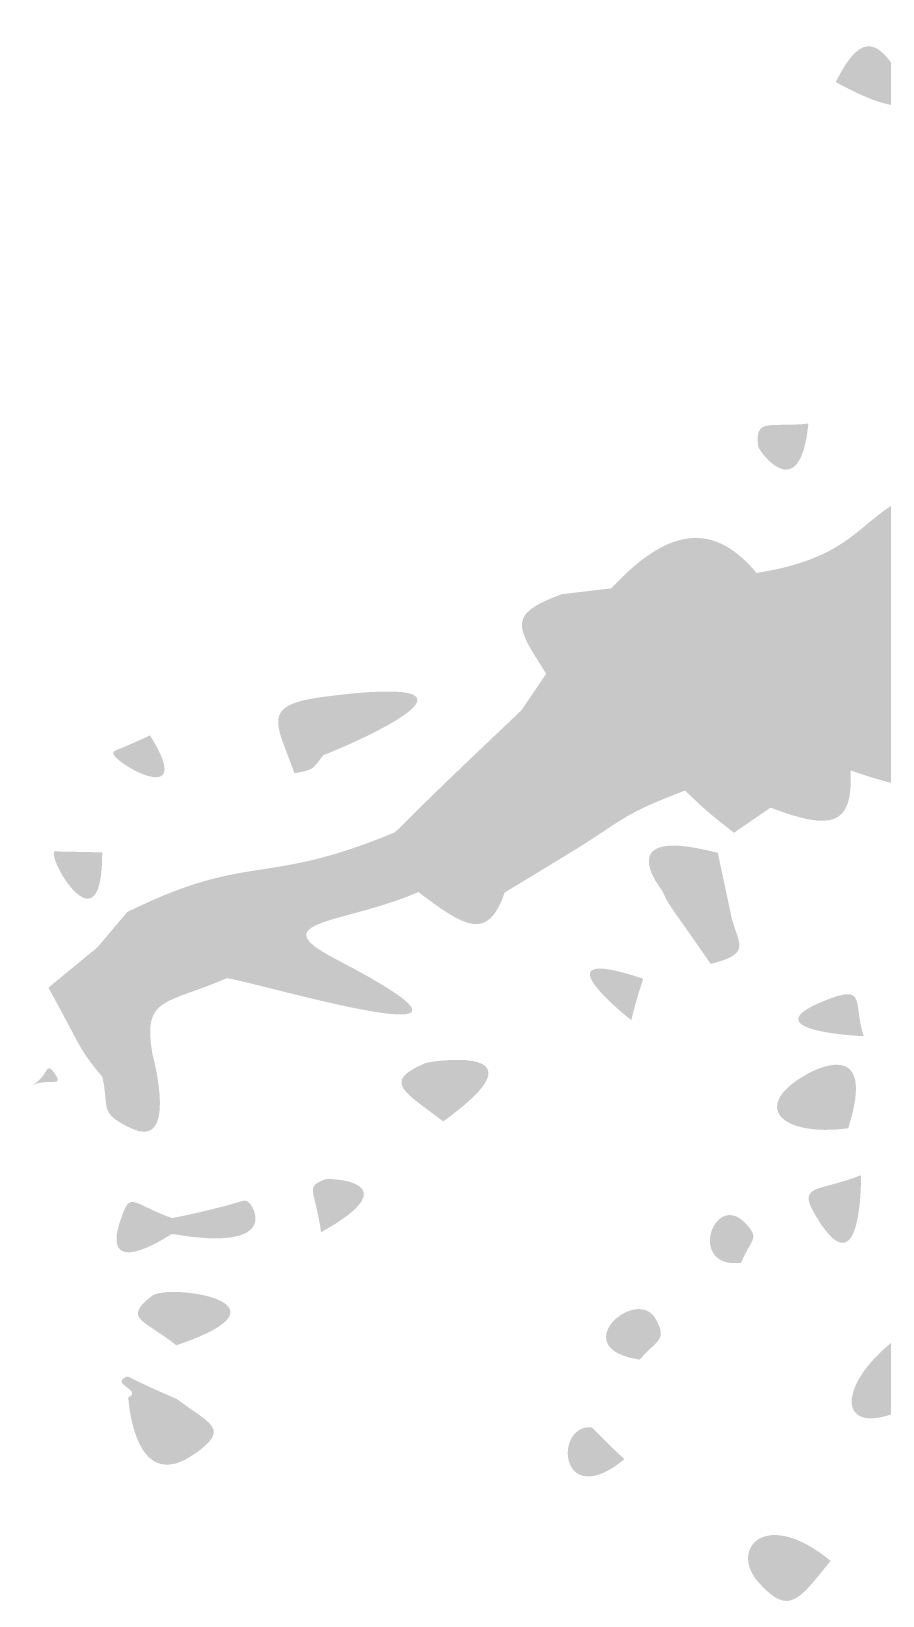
# Model space of a CAD drawing. Header units: millimetres. Extents: x 1807 to 1938, y 68 to 154.
# Drawn here: x 1813.82 to 1818.36, y 124.27 to 132.62 of the extents above; entities that cross this region are included whole.
import ezdxf

# ---------------------------------------------------------------- set-up
doc = ezdxf.new("R2010")
doc.units = ezdxf.units.MM

msp = doc.modelspace()

# ---------------------------------------------------------------- hatches: boundary and pattern name
at = {"true_color": 0x080808, "transparency": 33554687}
h = msp.add_hatch(color=18, dxfattribs=at)
edge = h.paths.add_edge_path(flags=0)
edge.add_spline(control_points=[(1818.1131, 132.3466), (1818.2112, 132.5407), (1818.2994, 132.6174), (1818.4213, 132.4306), (1818.6857, 132.0252), (1818.1347, 132.3345), (1818.1131, 132.3466)], knot_values=[0, 0, 0, 0, 1, 1, 1, 2, 2, 2, 2], degree=3, periodic=1)
h = msp.add_hatch(color=18, dxfattribs=at)
edge = h.paths.add_edge_path(flags=0)
edge.add_spline(control_points=[(1819.4863, 130.6292), (1819.4863, 130.6292), (1819.6381, 130.6507), (1819.6381, 130.6507), (1819.8114, 130.5265), (1819.8036, 130.535), (1820.019, 130.5116), (1820.019, 130.5116), (1820.1185, 130.3974), (1820.1185, 130.3974), (1820.1185, 130.3974), (1819.9875, 130.2149), (1819.9875, 130.2149), (1819.9875, 130.2149), (1819.8589, 130.0896), (1819.8589, 130.0896), (1819.8589, 130.0896), (1819.633, 129.8575), (1819.633, 129.8575), (1818.8177, 129.7173), (1818.9999, 128.9793), (1819.0211, 128.8937), (1818.7945, 128.8949), (1818.8151, 128.9073), (1818.6383, 128.9984), (1818.5845, 129.3515), (1818.6333, 129.4016), (1818.2159, 129.5284), (1817.9662, 129.4271), (1817.9736, 129.4374), (1817.8255, 129.2572), (1817.686, 129.385), (1817.6719, 129.3588), (1817.6228, 129.5462), (1817.6228, 129.5462), (1817.6911, 129.7285), (1817.6911, 129.7285), (1818.3659, 129.8362), (1818.1898, 130.1335), (1818.8496, 130.2455), (1819.1571, 130.0997), (1819.144, 129.9608), (1819.4578, 130.1223), (1819.4578, 130.1223), (1819.4565, 130.5165), (1819.4565, 130.5165), (1819.4565, 130.5165), (1819.4863, 130.6292), (1819.4863, 130.6292)], knot_values=[0, 0, 0, 0, 1, 1, 1, 2, 2, 2, 3, 3, 3, 4, 4, 4, 5, 5, 5, 6, 6, 6, 7, 7, 7, 8, 8, 8, 9, 9, 9, 10, 10, 10, 11, 11, 11, 12, 12, 12, 13, 13, 13, 14, 14, 14, 15, 15, 15, 16, 16, 16, 16], degree=3, periodic=1)
h = msp.add_hatch(color=18, dxfattribs=at)
edge = h.paths.add_edge_path(flags=0)
edge.add_spline(control_points=[(1817.9677, 130.5256), (1817.9225, 130.0704), (1817.7024, 130.382), (1817.6997, 130.4024), (1817.6785, 130.562), (1817.7656, 130.5018), (1817.9677, 130.5256)], knot_values=[0, 0, 0, 0, 1, 1, 1, 2, 2, 2, 2], degree=3, periodic=1)
h = msp.add_hatch(color=18, dxfattribs=at)
edge = h.paths.add_edge_path(flags=0)
edge.add_spline(control_points=[(1817.6911, 129.7285), (1817.6911, 129.7285), (1817.6228, 129.5462), (1817.6228, 129.5462), (1817.3051, 129.6494), (1817.2806, 129.6383), (1817.048, 129.4295), (1817.048, 129.4295), (1816.9268, 129.4526), (1816.9268, 129.4526), (1816.9268, 129.4526), (1816.9164, 129.6466), (1816.9164, 129.6466), (1817.2489, 130.0066), (1817.484, 129.9753), (1817.6911, 129.7285)], knot_values=[0, 0, 0, 0, 1, 1, 1, 2, 2, 2, 3, 3, 3, 4, 4, 4, 5, 5, 5, 5], degree=3, periodic=1)
h = msp.add_hatch(color=18, dxfattribs=at)
edge = h.paths.add_edge_path(flags=0)
edge.add_spline(control_points=[(1817.6228, 129.5462), (1817.6719, 129.3588), (1817.686, 129.385), (1817.8255, 129.2572), (1818.0252, 129.2457), (1818.0071, 129.2613), (1818.1853, 129.3314), (1818.1979, 129.1843), (1818.3348, 129.2483), (1818.3482, 129.092), (1818.3492, 129.0798), (1818.3512, 129.0573), (1818.2147, 128.9876), (1818.0125, 128.8843), (1818.0809, 128.856), (1818.1919, 128.6755), (1818.2089, 128.371), (1818.0818, 128.3571), (1817.7656, 128.4772), (1817.7656, 128.4772), (1817.739, 128.5854), (1817.739, 128.5854), (1817.739, 128.5854), (1817.6829, 128.7818), (1817.6829, 128.7818), (1817.809, 128.9679), (1817.9455, 129.0118), (1817.715, 129.1064), (1817.6872, 129.1178), (1817.5961, 129.1552), (1817.4368, 128.8839), (1816.7705, 128.5569), (1816.2288, 128.6325), (1816.6701, 128.2199), (1816.6701, 128.2199), (1816.3481, 128.0246), (1816.3481, 128.0246), (1816.3481, 128.0246), (1815.8878, 128.2909), (1815.8878, 128.2909), (1815.973, 128.3198), (1816.2177, 128.4028), (1816.7989, 128.8751), (1816.9549, 129), (1816.9396, 129.0064), (1816.8843, 129.1806), (1816.8843, 129.1806), (1817.048, 129.4295), (1817.048, 129.4295), (1817.2806, 129.6383), (1817.3051, 129.6494), (1817.6228, 129.5462)], knot_values=[0, 0, 0, 0, 1, 1, 1, 2, 2, 2, 3, 3, 3, 4, 4, 4, 5, 5, 5, 6, 6, 6, 7, 7, 7, 8, 8, 8, 9, 9, 9, 10, 10, 10, 11, 11, 11, 12, 12, 12, 13, 13, 13, 14, 14, 14, 15, 15, 15, 16, 16, 16, 17, 17, 17, 17], degree=3, periodic=1)
h = msp.add_hatch(color=18, dxfattribs=at)
edge = h.paths.add_edge_path(flags=0)
edge.add_spline(control_points=[(1816.6529, 129.6155), (1816.6529, 129.6155), (1816.8138, 129.5827), (1816.8138, 129.5827), (1816.6857, 129.4022), (1816.7507, 129.4034), (1816.784, 129.1993), (1816.784, 129.1993), (1816.5692, 129.1912), (1816.5692, 129.1912), (1816.4128, 129.4399), (1816.3515, 129.5063), (1816.6529, 129.6155)], knot_values=[0, 0, 0, 0, 1, 1, 1, 2, 2, 2, 3, 3, 3, 4, 4, 4, 4], degree=3, periodic=1)
msp.add_hatch(color=18, dxfattribs=at).paths.add_polyline_path([(1816.6529, 129.6155), (1816.9164, 129.6466), (1816.9268, 129.4526), (1816.8138, 129.5827)], flags=0)
h = msp.add_hatch(color=18, dxfattribs=at)
edge = h.paths.add_edge_path(flags=0)
edge.add_spline(control_points=[(1816.8138, 129.5827), (1816.8138, 129.5827), (1816.9268, 129.4526), (1816.9268, 129.4526), (1816.9268, 129.4526), (1817.048, 129.4295), (1817.048, 129.4295), (1817.048, 129.4295), (1816.8843, 129.1806), (1816.8843, 129.1806), (1816.8843, 129.1806), (1816.784, 129.1993), (1816.784, 129.1993), (1816.7507, 129.4034), (1816.6857, 129.4022), (1816.8138, 129.5827)], knot_values=[0, 0, 0, 0, 1, 1, 1, 2, 2, 2, 3, 3, 3, 4, 4, 4, 5, 5, 5, 5], degree=3, periodic=1)
h = msp.add_hatch(color=18, dxfattribs=at)
edge = h.paths.add_edge_path(flags=0)
edge.add_spline(control_points=[(1818.2159, 129.5284), (1818.2159, 129.5284), (1818.1853, 129.3314), (1818.1853, 129.3314), (1818.0071, 129.2613), (1818.0252, 129.2457), (1817.8255, 129.2572), (1817.9736, 129.4374), (1817.9662, 129.4271), (1818.2159, 129.5284)], knot_values=[0, 0, 0, 0, 1, 1, 1, 2, 2, 2, 3, 3, 3, 3], degree=3, periodic=1)
h = msp.add_hatch(color=18, dxfattribs=at)
edge = h.paths.add_edge_path(flags=0)
edge.add_spline(control_points=[(1818.2159, 129.5284), (1818.6333, 129.4016), (1818.5845, 129.3515), (1818.6383, 128.9984), (1818.6383, 128.9984), (1818.1919, 128.6755), (1818.1919, 128.6755), (1818.0809, 128.856), (1818.0125, 128.8843), (1818.2147, 128.9876), (1818.3512, 129.0573), (1818.3492, 129.0798), (1818.3482, 129.092), (1818.3348, 129.2483), (1818.1979, 129.1843), (1818.1853, 129.3314), (1818.1853, 129.3314), (1818.2159, 129.5284), (1818.2159, 129.5284)], knot_values=[0, 0, 0, 0, 1, 1, 1, 2, 2, 2, 3, 3, 3, 4, 4, 4, 5, 5, 5, 6, 6, 6, 6], degree=3, periodic=1)
h = msp.add_hatch(color=18, dxfattribs=at)
edge = h.paths.add_edge_path(flags=0)
edge.add_spline(control_points=[(1815.3813, 128.7578), (1815.3813, 128.7578), (1815.2269, 128.6603), (1815.2269, 128.6603), (1815.1345, 128.9233), (1815.04, 129.023), (1815.371, 129.0667), (1816.5017, 129.2156), (1815.41, 128.764), (1815.3813, 128.7578)], knot_values=[0, 0, 0, 0, 1, 1, 1, 2, 2, 2, 3, 3, 3, 3], degree=3, periodic=1)
h = msp.add_hatch(color=18, dxfattribs=at)
edge = h.paths.add_edge_path(flags=0)
edge.add_spline(control_points=[(1816.5692, 129.1912), (1816.5692, 129.1912), (1816.784, 129.1993), (1816.784, 129.1993), (1816.784, 129.1993), (1816.8843, 129.1806), (1816.8843, 129.1806), (1816.9396, 129.0064), (1816.9549, 129), (1816.7989, 128.8751), (1816.7989, 128.8751), (1816.4364, 128.9955), (1816.4364, 128.9955), (1816.4364, 128.9955), (1816.5692, 129.1912), (1816.5692, 129.1912)], knot_values=[0, 0, 0, 0, 1, 1, 1, 2, 2, 2, 3, 3, 3, 4, 4, 4, 5, 5, 5, 5], degree=3, periodic=1)
h = msp.add_hatch(color=18, dxfattribs=at)
edge = h.paths.add_edge_path(flags=0)
edge.add_spline(control_points=[(1817.4368, 128.8839), (1817.5961, 129.1552), (1817.6872, 129.1178), (1817.715, 129.1064), (1817.9455, 129.0118), (1817.809, 128.9679), (1817.6829, 128.7818), (1817.6829, 128.7818), (1817.4368, 128.8839), (1817.4368, 128.8839)], knot_values=[0, 0, 0, 0, 1, 1, 1, 2, 2, 2, 3, 3, 3, 3], degree=3, periodic=1)
h = msp.add_hatch(color=18, dxfattribs=at)
edge = h.paths.add_edge_path(flags=0)
edge.add_spline(control_points=[(1816.4364, 128.9955), (1816.4364, 128.9955), (1816.7989, 128.8751), (1816.7989, 128.8751), (1816.2177, 128.4028), (1815.973, 128.3198), (1815.8878, 128.2909), (1815.8878, 128.2909), (1815.762, 128.3457), (1815.762, 128.3457), (1815.8186, 128.3957), (1815.7956, 128.3891), (1816.4364, 128.9955)], knot_values=[0, 0, 0, 0, 1, 1, 1, 2, 2, 2, 3, 3, 3, 4, 4, 4, 4], degree=3, periodic=1)
h = msp.add_hatch(color=18, dxfattribs=at)
edge = h.paths.add_edge_path(flags=0)
edge.add_spline(control_points=[(1818.6383, 128.9984), (1818.8151, 128.9073), (1818.7945, 128.8949), (1819.0211, 128.8937), (1819.1151, 128.6685), (1819.089, 128.5442), (1818.8301, 128.6457), (1818.7837, 128.6638), (1818.7729, 128.4682), (1818.1919, 128.6755), (1818.1919, 128.6755), (1818.6383, 128.9984), (1818.6383, 128.9984)], knot_values=[0, 0, 0, 0, 1, 1, 1, 2, 2, 2, 3, 3, 3, 4, 4, 4, 4], degree=3, periodic=1)
h = msp.add_hatch(color=18, dxfattribs=at)
edge = h.paths.add_edge_path(flags=0)
edge.add_spline(control_points=[(1814.4562, 128.8625), (1814.7165, 128.4502), (1814.2385, 128.7267), (1814.2613, 128.7719), (1814.2683, 128.7856), (1814.2613, 128.7719), (1814.4562, 128.8625)], knot_values=[0, 0, 0, 0, 1, 1, 1, 2, 2, 2, 2], degree=3, periodic=1)
h = msp.add_hatch(color=18, dxfattribs=at)
edge = h.paths.add_edge_path(flags=0)
edge.add_spline(control_points=[(1817.4368, 128.8839), (1817.4368, 128.8839), (1817.6829, 128.7818), (1817.6829, 128.7818), (1817.6829, 128.7818), (1817.739, 128.5854), (1817.739, 128.5854), (1817.739, 128.5854), (1817.3093, 128.5683), (1817.3093, 128.5683), (1816.9575, 128.4343), (1816.9966, 128.4192), (1816.6701, 128.2199), (1816.2288, 128.6325), (1816.7705, 128.5569), (1817.4368, 128.8839)], knot_values=[0, 0, 0, 0, 1, 1, 1, 2, 2, 2, 3, 3, 3, 4, 4, 4, 5, 5, 5, 5], degree=3, periodic=1)
h = msp.add_hatch(color=18, dxfattribs=at)
edge = h.paths.add_edge_path(flags=0)
edge.add_spline(control_points=[(1815.3813, 128.7578), (1815.3213, 128.6792), (1815.3304, 128.6803), (1815.2269, 128.6603), (1815.2269, 128.6603), (1815.3813, 128.7578), (1815.3813, 128.7578)], knot_values=[0, 0, 0, 0, 1, 1, 1, 2, 2, 2, 2], degree=3, periodic=1)
h = msp.add_hatch(color=18, dxfattribs=at)
edge = h.paths.add_edge_path(flags=0)
edge.add_spline(control_points=[(1817.3093, 128.5683), (1817.3093, 128.5683), (1817.739, 128.5854), (1817.739, 128.5854), (1817.739, 128.5854), (1817.7656, 128.4772), (1817.7656, 128.4772), (1817.7656, 128.4772), (1817.5707, 128.3432), (1817.5707, 128.3432), (1817.4299, 128.454), (1817.4396, 128.4446), (1817.3093, 128.5683)], knot_values=[0, 0, 0, 0, 1, 1, 1, 2, 2, 2, 3, 3, 3, 4, 4, 4, 4], degree=3, periodic=1)
h = msp.add_hatch(color=18, dxfattribs=at)
edge = h.paths.add_edge_path(flags=0)
edge.add_spline(control_points=[(1815.762, 128.3457), (1815.762, 128.3457), (1815.8878, 128.2909), (1815.8878, 128.2909), (1815.8878, 128.2909), (1815.8879, 128.027), (1815.8879, 128.027), (1815.4916, 127.855), (1815.048, 127.8767), (1815.4454, 127.6703), (1816.5958, 127.0731), (1814.9713, 127.5627), (1814.8653, 127.5672), (1814.8653, 127.5672), (1814.614, 127.7232), (1814.614, 127.7232), (1814.614, 127.7232), (1814.3351, 127.9204), (1814.3351, 127.9204), (1814.99, 128.2442), (1815.0618, 128.0525), (1815.762, 128.3457)], knot_values=[0, 0, 0, 0, 1, 1, 1, 2, 2, 2, 3, 3, 3, 4, 4, 4, 5, 5, 5, 6, 6, 6, 7, 7, 7, 7], degree=3, periodic=1)
h = msp.add_hatch(color=18, dxfattribs=at)
edge = h.paths.add_edge_path(flags=0)
edge.add_spline(control_points=[(1817.4845, 128.2357), (1817.4845, 128.2357), (1817.5548, 127.9046), (1817.5548, 127.9046), (1817.3874, 128.0034), (1817.3639, 127.9398), (1817.1881, 128.0331), (1817.1715, 128.0546), (1816.916, 128.3858), (1817.4845, 128.2357)], knot_values=[0, 0, 0, 0, 1, 1, 1, 2, 2, 2, 3, 3, 3, 3], degree=3, periodic=1)
h = msp.add_hatch(color=18, dxfattribs=at)
edge = h.paths.add_edge_path(flags=0)
edge.add_spline(control_points=[(1814.2016, 128.2387), (1814.2038, 127.699), (1813.9057, 128.2073), (1813.9473, 128.2438), (1813.9473, 128.2438), (1814.2016, 128.2387), (1814.2016, 128.2387)], knot_values=[0, 0, 0, 0, 1, 1, 1, 2, 2, 2, 2], degree=3, periodic=1)
h = msp.add_hatch(color=18, dxfattribs=at)
edge = h.paths.add_edge_path(flags=0)
edge.add_spline(control_points=[(1815.8878, 128.2909), (1815.8878, 128.2909), (1816.3481, 128.0246), (1816.3481, 128.0246), (1816.2584, 127.7633), (1816.1353, 127.8389), (1815.8879, 128.027), (1815.8879, 128.027), (1815.8878, 128.2909), (1815.8878, 128.2909)], knot_values=[0, 0, 0, 0, 1, 1, 1, 2, 2, 2, 3, 3, 3, 3], degree=3, periodic=1)
h = msp.add_hatch(color=18, dxfattribs=at)
edge = h.paths.add_edge_path(flags=0)
edge.add_spline(control_points=[(1817.1881, 128.0331), (1817.3639, 127.9398), (1817.3874, 128.0034), (1817.5548, 127.9046), (1817.5846, 127.7565), (1817.6799, 127.7013), (1817.4466, 127.6437), (1817.2251, 127.9631), (1817.2237, 127.9535), (1817.1881, 128.0331)], knot_values=[0, 0, 0, 0, 1, 1, 1, 2, 2, 2, 3, 3, 3, 3], degree=3, periodic=1)
h = msp.add_hatch(color=18, dxfattribs=at)
edge = h.paths.add_edge_path(flags=0)
edge.add_spline(control_points=[(1814.3351, 127.9204), (1814.3351, 127.9204), (1814.614, 127.7232), (1814.614, 127.7232), (1814.4105, 127.6145), (1814.3979, 127.6326), (1814.177, 127.7329), (1814.177, 127.7329), (1814.3351, 127.9204), (1814.3351, 127.9204)], knot_values=[0, 0, 0, 0, 1, 1, 1, 2, 2, 2, 3, 3, 3, 3], degree=3, periodic=1)
h = msp.add_hatch(color=18, dxfattribs=at)
edge = h.paths.add_edge_path(flags=0)
edge.add_spline(control_points=[(1814.177, 127.7329), (1814.3979, 127.6326), (1814.4105, 127.6145), (1814.614, 127.7232), (1814.614, 127.7232), (1814.8653, 127.5672), (1814.8653, 127.5672), (1814.5413, 127.4267), (1814.415, 127.4708), (1814.4693, 127.1642), (1814.3084, 127.1069), (1814.3208, 127.1122), (1814.3084, 127.1069), (1814.2447, 127.0801), (1814.2679, 127.0691), (1814.2022, 127.0414), (1814.0738, 127.1942), (1814.0952, 127.1906), (1813.9147, 127.5173), (1813.9147, 127.5173), (1814.177, 127.7329), (1814.177, 127.7329)], knot_values=[0, 0, 0, 0, 1, 1, 1, 2, 2, 2, 3, 3, 3, 4, 4, 4, 5, 5, 5, 6, 6, 6, 7, 7, 7, 7], degree=3, periodic=1)
h = msp.add_hatch(color=18, dxfattribs=at)
edge = h.paths.add_edge_path(flags=0)
edge.add_spline(control_points=[(1817.023, 127.3436), (1817.007, 127.3563), (1816.5008, 127.7576), (1817.0771, 127.568), (1817.0976, 127.5613), (1817.0771, 127.568), (1817.023, 127.3436)], knot_values=[0, 0, 0, 0, 1, 1, 1, 2, 2, 2, 2], degree=3, periodic=1)
h = msp.add_hatch(color=18, dxfattribs=at)
edge = h.paths.add_edge_path(flags=0)
edge.add_spline(control_points=[(1818.2624, 127.2584), (1818.2386, 127.2595), (1817.6165, 127.288), (1818.0913, 127.4619), (1818.2744, 127.5289), (1818.2064, 127.424), (1818.2624, 127.2584)], knot_values=[0, 0, 0, 0, 1, 1, 1, 2, 2, 2, 2], degree=3, periodic=1)
h = msp.add_hatch(color=18, dxfattribs=at)
edge = h.paths.add_edge_path(flags=0)
edge.add_spline(control_points=[(1818.1795, 126.767), (1817.8146, 126.7187), (1817.6561, 126.8885), (1817.9607, 127.0566), (1817.988, 127.0716), (1818.3404, 127.266), (1818.1795, 126.767)], knot_values=[0, 0, 0, 0, 1, 1, 1, 2, 2, 2, 2], degree=3, periodic=1)
h = msp.add_hatch(color=18, dxfattribs=at)
edge = h.paths.add_edge_path(flags=0)
edge.add_spline(control_points=[(1814.4693, 127.1642), (1814.4777, 127.1323), (1814.6054, 126.6474), (1814.3555, 126.7672), (1814.1803, 126.8513), (1814.2413, 126.8687), (1814.2022, 127.0414), (1814.2679, 127.0691), (1814.2447, 127.0801), (1814.3084, 127.1069), (1814.3208, 127.1122), (1814.3084, 127.1069), (1814.4693, 127.1642)], knot_values=[0, 0, 0, 0, 1, 1, 1, 2, 2, 2, 3, 3, 3, 4, 4, 4, 4], degree=3, periodic=1)
h = msp.add_hatch(color=18, dxfattribs=at)
edge = h.paths.add_edge_path(flags=0)
edge.add_spline(control_points=[(1816.0199, 126.8038), (1815.8158, 126.9613), (1815.6888, 127.015), (1815.9248, 127.1145), (1815.9522, 127.1261), (1816.6015, 127.2222), (1816.0199, 126.8038)], knot_values=[0, 0, 0, 0, 1, 1, 1, 2, 2, 2, 2], degree=3, periodic=1)
h = msp.add_hatch(color=18, dxfattribs=at)
edge = h.paths.add_edge_path(flags=0)
edge.add_spline(control_points=[(1813.8234, 126.9953), (1813.9198, 127.0419), (1813.8959, 127.1358), (1813.9499, 127.0564), (1813.9995, 126.9833), (1813.9117, 127.038), (1813.8234, 126.9953)], knot_values=[0, 0, 0, 0, 1, 1, 1, 2, 2, 2, 2], degree=3, periodic=1)
h = msp.add_hatch(color=18, dxfattribs=at)
edge = h.paths.add_edge_path(flags=0)
edge.add_spline(control_points=[(1815.3689, 126.2125), (1815.3347, 126.4437), (1815.2825, 126.4528), (1815.3894, 126.4947), (1815.414, 126.5043), (1815.8568, 126.4838), (1815.3689, 126.2125)], knot_values=[0, 0, 0, 0, 1, 1, 1, 2, 2, 2, 2], degree=3, periodic=1)
h = msp.add_hatch(color=18, dxfattribs=at)
edge = h.paths.add_edge_path(flags=0)
edge.add_spline(control_points=[(1818.248, 126.517), (1818.2482, 126.4936), (1818.2526, 125.8748), (1817.9997, 126.3118), (1817.9078, 126.4706), (1818.026, 126.4285), (1818.248, 126.517)], knot_values=[0, 0, 0, 0, 1, 1, 1, 2, 2, 2, 2], degree=3, periodic=1)
h = msp.add_hatch(color=18, dxfattribs=at)
edge = h.paths.add_edge_path(flags=0)
edge.add_spline(control_points=[(1814.5746, 126.2878), (1814.5746, 126.2878), (1814.5721, 126.2039), (1814.5721, 126.2039), (1814.5538, 126.1918), (1814.1571, 125.9275), (1814.314, 126.3196), (1814.3552, 126.4226), (1814.3741, 126.3608), (1814.5746, 126.2878)], knot_values=[0, 0, 0, 0, 1, 1, 1, 2, 2, 2, 3, 3, 3, 3], degree=3, periodic=1)
h = msp.add_hatch(color=18, dxfattribs=at)
edge = h.paths.add_edge_path(flags=0)
edge.add_spline(control_points=[(1817.6086, 126.0499), (1817.3129, 126.0133), (1817.4679, 126.4551), (1817.6421, 126.2495), (1817.7052, 126.175), (1817.6631, 126.18), (1817.6086, 126.0499)], knot_values=[0, 0, 0, 0, 1, 1, 1, 2, 2, 2, 2], degree=3, periodic=1)
h = msp.add_hatch(color=18, dxfattribs=at)
edge = h.paths.add_edge_path(flags=0)
edge.add_spline(control_points=[(1814.5746, 126.2878), (1814.9482, 126.3647), (1814.9453, 126.3901), (1814.9751, 126.3778), (1815.0077, 126.3643), (1815.1677, 126.1002), (1814.5721, 126.2039), (1814.5721, 126.2039), (1814.5746, 126.2878), (1814.5746, 126.2878)], knot_values=[0, 0, 0, 0, 1, 1, 1, 2, 2, 2, 3, 3, 3, 3], degree=3, periodic=1)
h = msp.add_hatch(color=18, dxfattribs=at)
edge = h.paths.add_edge_path(flags=0)
edge.add_spline(control_points=[(1814.5964, 125.6098), (1814.4312, 125.7449), (1814.3049, 125.7481), (1814.4672, 125.8737), (1814.5554, 125.9419), (1815.2755, 125.8382), (1814.5964, 125.6098)], knot_values=[0, 0, 0, 0, 1, 1, 1, 2, 2, 2, 2], degree=3, periodic=1)
h = msp.add_hatch(color=18, dxfattribs=at)
edge = h.paths.add_edge_path(flags=0)
edge.add_spline(control_points=[(1817.0684, 125.5337), (1816.6624, 125.5918), (1817.0555, 125.9357), (1817.1551, 125.7469), (1817.2166, 125.6303), (1817.1582, 125.6413), (1817.0684, 125.5337)], knot_values=[0, 0, 0, 0, 1, 1, 1, 2, 2, 2, 2], degree=3, periodic=1)
h = msp.add_hatch(color=18, dxfattribs=at)
edge = h.paths.add_edge_path(flags=0)
edge.add_spline(control_points=[(1818.4507, 125.6556), (1818.5697, 125.5521), (1818.5619, 125.5542), (1818.741, 125.5469), (1818.7195, 125.524), (1818.4818, 125.2709), (1818.4669, 125.2642), (1818.1129, 125.1063), (1818.1099, 125.4046), (1818.4507, 125.6556)], knot_values=[0, 0, 0, 0, 1, 1, 1, 2, 2, 2, 3, 3, 3, 3], degree=3, periodic=1)
h = msp.add_hatch(color=18, dxfattribs=at)
edge = h.paths.add_edge_path(flags=0)
edge.add_spline(control_points=[(1814.3407, 125.3325), (1814.4176, 125.3691), (1814.2473, 125.4023), (1814.326, 125.4399), (1814.3471, 125.4499), (1814.326, 125.4399), (1814.5979, 125.3245), (1814.5979, 125.3245), (1814.3407, 125.3325), (1814.3407, 125.3325)], knot_values=[0, 0, 0, 0, 1, 1, 1, 2, 2, 2, 3, 3, 3, 3], degree=3, periodic=1)
h = msp.add_hatch(color=18, dxfattribs=at)
edge = h.paths.add_edge_path(flags=0)
edge.add_spline(control_points=[(1814.3407, 125.3325), (1814.3407, 125.3325), (1814.5979, 125.3245), (1814.5979, 125.3245), (1814.7822, 125.1875), (1814.8795, 125.1667), (1814.7051, 125.0378), (1814.3781, 124.7963), (1814.3431, 125.2987), (1814.3407, 125.3325)], knot_values=[0, 0, 0, 0, 1, 1, 1, 2, 2, 2, 3, 3, 3, 3], degree=3, periodic=1)
h = msp.add_hatch(color=18, dxfattribs=at)
edge = h.paths.add_edge_path(flags=0)
edge.add_spline(control_points=[(1816.9865, 125.0026), (1816.6438, 124.7204), (1816.6073, 125.1759), (1816.8025, 125.1728), (1816.8244, 125.1724), (1816.8025, 125.1728), (1816.9865, 125.0026)], knot_values=[0, 0, 0, 0, 1, 1, 1, 2, 2, 2, 2], degree=3, periodic=1)
h = msp.add_hatch(color=18, dxfattribs=at)
edge = h.paths.add_edge_path(flags=0)
edge.add_spline(control_points=[(1818.0859, 124.4603), (1817.9211, 124.2595), (1817.8651, 124.1553), (1817.6973, 124.3508), (1817.5474, 124.5255), (1817.7389, 124.746), (1818.0859, 124.4603)], knot_values=[0, 0, 0, 0, 1, 1, 1, 2, 2, 2, 2], degree=3, periodic=1)

doc.saveas('drawing.dxf')
